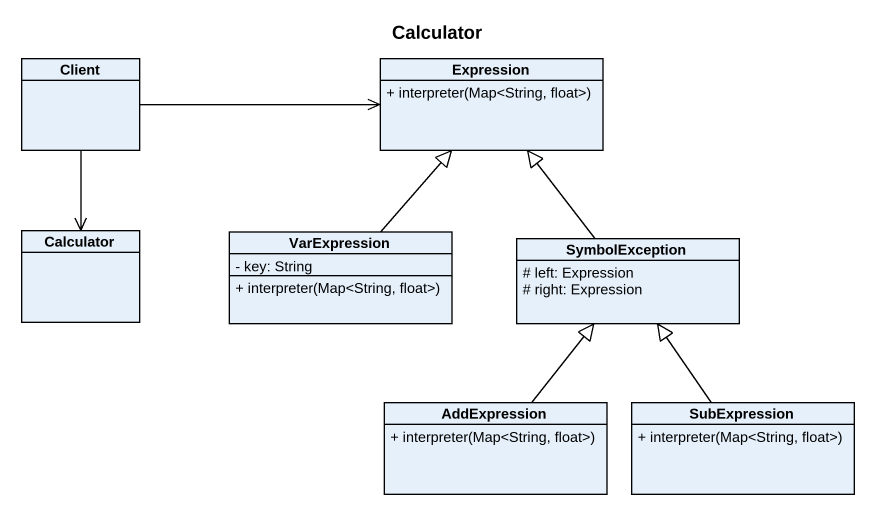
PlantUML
@startuml
title Calculator
hide circle
hide empty members
skinparam classAttributeIconSize 0
class Client
class Expression {
  + interpreter(Map<String, float>)
}
class Calculator
class VarExpression {
  - key: String
  + interpreter(Map<String, float>)
}
class SymbolException {
  # left: Expression
  # right: Expression
}
class AddExpression {
  + interpreter(Map<String, float>)
}
class SubExpression {
  + interpreter(Map<String, float>)
}
Client -right-> Expression
Client --> Calculator
VarExpression -up-|> Expression
SymbolException -up-|> Expression
AddExpression -up-|> SymbolException
SubExpression -up-|> SymbolException
@enduml
